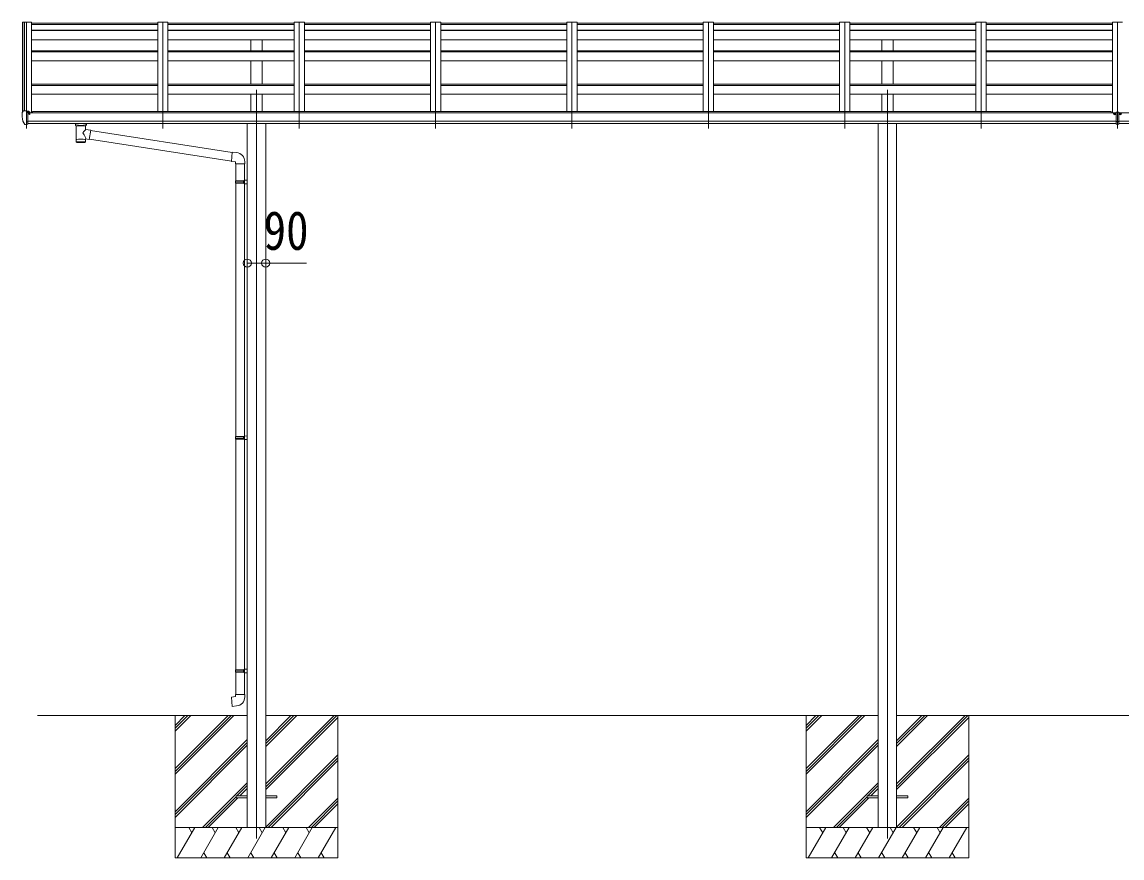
# Model space of a CAD drawing. Units: millimetres at full size, sheet at 1:40; some dimension numbers follow another scale. Extents: x -11181 to 11305, y -7804 to 7716.
# Drawn here: x -752 to 4652, y -4439 to -334 of the extents above; entities that cross this region are included whole.
import ezdxf
from ezdxf.enums import TextEntityAlignment as Align

# ---------------------------------------------------------------- set-up
doc = ezdxf.new("R2010")
doc.units = ezdxf.units.MM
doc.header["$LTSCALE"] = 40
doc.header["$PDMODE"] = 32
doc.header["$PDSIZE"] = 40
for name, color, linetype, lineweight in [('0-0_0', 7, 'Continuous', 9), ('0-1_本体', 4, 'Continuous', 9), ('0-2_部品', 7, 'Continuous', 9), ('0-4_TABLE1', 7, 'Continuous', 9), ('0-8_PARTS2', 2, 'Continuous', 9), ('0-A_寸法', 6, 'Continuous', 9)]:
    doc.layers.add(name, color=color, linetype=linetype, lineweight=lineweight)
doc.styles.add('ＭＳ ゴシック', font='')
doc.styles.get('ＭＳ ゴシック').set_extended_font_data('MS Gothic')

msp = doc.modelspace()

# ---------------------------------------------------------------- linework, layer by layer
at = {"layer": '0-0_0'}
for p, q in [((-676.11, -3739.42), (354.69, -3739.42)), ((-0.11, -3739.42), (-0.11, -4439.42)), ((-0.11, -4000.15), (260.62, -3739.42)), ((-0.11, -4014.29), (274.76, -3739.42)), ((-0.11, -4028.44), (288.9, -3739.42)), ((-0.11, -3816.31), (76.77, -3739.42)), ((-0.11, -3802.16), (62.63, -3739.42)), ((-0.11, -3788.02), (48.48, -3739.42)), ((445.09, -4075.45), (781.12, -3739.42)), ((445.09, -4089.59), (795.26, -3739.42)), ((445.09, -3891.61), (597.27, -3739.42)), ((445.09, -3877.46), (583.13, -3739.42)), ((445.09, -3863.32), (568.98, -3739.42)), ((445.09, -3739.42), (3454.69, -3739.42)), ((445.09, -4103.74), (799.89, -3748.94)), ((799.89, -3739.42), (799.89, -4439.42)), ((3099.89, -3788.02), (3148.48, -3739.42)), ((3099.89, -3802.16), (3162.63, -3739.42)), ((3099.89, -3816.31), (3176.77, -3739.42)), ((3099.89, -4028.44), (3388.9, -3739.42)), ((3099.89, -4014.29), (3374.76, -3739.42)), ((3099.89, -4000.15), (3360.62, -3739.42)), ((3099.89, -3739.42), (3099.89, -4439.42)), ((3545.09, -3863.32), (3668.98, -3739.42)), ((3545.09, -3877.46), (3683.13, -3739.42)), ((3545.09, -3891.61), (3697.27, -3739.42)), ((3545.09, -4089.59), (3895.26, -3739.42)), ((3545.09, -4075.45), (3881.12, -3739.42)), ((3545.09, -3739.42), (5714.69, -3739.42)), ((3545.09, -4103.74), (3899.89, -3748.94)), ((3899.89, -3739.42), (3899.89, -4439.42)), ((-0.11, -4212.28), (354.69, -3857.49)), ((-0.11, -4226.43), (354.69, -3871.63)), ((-0.11, -4240.57), (354.69, -3885.77)), ((3099.89, -4212.28), (3454.69, -3857.49)), ((3099.89, -4226.43), (3454.69, -3871.63)), ((3099.89, -4240.57), (3454.69, -3885.77)), ((445.09, -4287.58), (799.89, -3932.79)), ((3545.09, -4287.58), (3899.89, -3932.79)), ((457.39, -4289.42), (799.89, -3946.93)), ((471.53, -4289.42), (799.89, -3961.07)), ((3557.39, -4289.42), (3899.89, -3946.93)), ((3571.53, -4289.42), (3899.89, -3961.07)), ((134.88, -4289.42), (354.69, -4069.62)), ((303.53, -4134.91), (354.69, -4083.76)), ((317.67, -4134.91), (354.69, -4097.9)), ((3234.88, -4289.42), (3454.69, -4069.62)), ((3403.53, -4134.91), (3454.69, -4083.76)), ((3417.67, -4134.91), (3454.69, -4097.9)), ((149.02, -4289.42), (299.89, -4138.56)), ((163.16, -4289.42), (308.67, -4143.91)), ((655.38, -4289.42), (799.89, -4144.92)), ((669.52, -4289.42), (799.89, -4159.06)), ((3249.02, -4289.42), (3399.89, -4138.56)), ((3263.16, -4289.42), (3408.67, -4143.91)), ((3755.38, -4289.42), (3899.89, -4144.92)), ((3769.52, -4289.42), (3899.89, -4159.06)), ((683.66, -4289.42), (799.89, -4173.2)), ((3783.66, -4289.42), (3899.89, -4173.2)), ((799.89, -4289.42), (-0.11, -4289.42)), ((10.18, -4439.42), (96.78, -4289.42)), ((81.78, -4315.41), (66.78, -4289.42)), ((125.65, -4439.42), (212.25, -4289.42)), ((197.25, -4315.41), (182.25, -4289.42)), ((241.12, -4439.42), (327.72, -4289.42)), ((312.72, -4315.41), (297.72, -4289.42)), ((356.59, -4439.42), (443.19, -4289.42)), ((428.19, -4315.41), (413.19, -4289.42)), ((472.06, -4439.42), (558.66, -4289.42)), ((543.66, -4315.41), (528.66, -4289.42)), ((587.53, -4439.42), (674.13, -4289.42)), ((644.13, -4289.42), (659.13, -4315.41)), ((703, -4439.42), (789.6, -4289.42)), ((3899.89, -4289.42), (3099.89, -4289.42)), ((3110.18, -4439.42), (3196.78, -4289.42)), ((3181.78, -4315.41), (3166.78, -4289.42)), ((3225.65, -4439.42), (3312.25, -4289.42)), ((3297.25, -4315.41), (3282.25, -4289.42)), ((3341.12, -4439.42), (3427.72, -4289.42)), ((3412.72, -4315.41), (3397.72, -4289.42)), ((3456.59, -4439.42), (3543.19, -4289.42)), ((3528.19, -4315.41), (3513.19, -4289.42)), ((3572.06, -4439.42), (3658.66, -4289.42)), ((3643.66, -4315.41), (3628.66, -4289.42)), ((3687.53, -4439.42), (3774.13, -4289.42)), ((3744.13, -4289.42), (3759.13, -4315.41)), ((3803, -4439.42), (3889.6, -4289.42)), ((140.64, -4413.45), (155.64, -4439.42)), ((256.11, -4413.44), (271.11, -4439.42)), ((371.58, -4413.44), (386.58, -4439.42)), ((487.05, -4413.45), (502.05, -4439.42)), ((602.52, -4413.45), (617.52, -4439.42)), ((718, -4413.45), (732.99, -4439.42)), ((3240.64, -4413.45), (3255.64, -4439.42)), ((3356.11, -4413.44), (3371.11, -4439.42)), ((3471.58, -4413.44), (3486.58, -4439.42)), ((3587.05, -4413.45), (3602.05, -4439.42)), ((3702.52, -4413.45), (3717.52, -4439.42)), ((3818, -4413.45), (3832.99, -4439.42)), ((-0.11, -4439.42), (799.89, -4439.42)), ((3099.89, -4439.42), (3899.89, -4439.42))]:
    msp.add_line(p, q, dxfattribs=at)
at = {"layer": '0-1_本体'}
for p, q in [((-750.11, -335.52), (-750.12, -776.58)), ((-749.17, -334.64), (-741.33, -334.23)), ((-741.11, -334.31), (-741.11, -770.03)), ((-741.04, -334.42), (-740.41, -336.04)), ((-85.31, -340.29), (-705.31, -340.29)), ((-705.11, -334.22), (-705.11, -780.21)), ((-705.11, -347.22), (-85.11, -347.22)), ((-705.11, -373.93), (-85.11, -373.93)), ((-705.11, -376.51), (-85.11, -376.51)), ((-85.11, -334.22), (-85.11, -773.51)), ((-35.11, -334.22), (-85.11, -334.22)), ((-35.11, -334.22), (-35.11, -773.51)), ((-35.11, -347.22), (584.89, -347.22)), ((-35.11, -373.93), (584.89, -373.93)), ((-35.11, -376.51), (584.89, -376.51)), ((584.89, -334.22), (584.89, -773.51)), ((634.89, -334.22), (584.89, -334.22)), ((634.89, -334.22), (634.89, -773.51)), ((634.89, -347.22), (1254.89, -347.22)), ((634.89, -373.93), (1254.89, -373.93)), ((634.89, -376.51), (1254.89, -376.51)), ((1254.89, -334.22), (1254.89, -773.51)), ((1304.89, -334.22), (1254.89, -334.22)), ((1304.89, -334.22), (1304.89, -773.51)), ((1304.89, -347.22), (1924.89, -347.22)), ((1304.89, -373.93), (1924.89, -373.93)), ((1304.89, -376.51), (1924.89, -376.51)), ((1924.89, -334.22), (1924.89, -773.51)), ((1974.89, -334.22), (1924.89, -334.22)), ((1974.89, -334.22), (1974.89, -773.51)), ((1974.89, -347.22), (2594.89, -347.22)), ((1974.89, -373.93), (2594.89, -373.93)), ((1974.89, -376.51), (2594.89, -376.51)), ((2594.89, -334.22), (2594.89, -773.51)), ((2644.89, -334.22), (2594.89, -334.22)), ((2644.89, -334.22), (2644.89, -773.51)), ((2644.89, -347.22), (3264.89, -347.22)), ((2644.89, -373.93), (3264.89, -373.93)), ((2644.89, -376.51), (3264.89, -376.51)), ((3264.89, -334.22), (3264.89, -773.51)), ((3314.89, -334.22), (3264.89, -334.22)), ((3314.89, -334.22), (3314.89, -773.51)), ((3314.89, -347.22), (3934.89, -347.22)), ((3314.89, -373.93), (3934.89, -373.93)), ((3314.89, -376.51), (3934.89, -376.51)), ((3934.89, -334.22), (3934.89, -773.51)), ((3984.89, -334.22), (3934.89, -334.22)), ((3984.89, -334.22), (3984.89, -773.51)), ((3984.89, -347.22), (4604.89, -347.22)), ((3984.89, -373.93), (4604.89, -373.93)), ((3984.89, -376.51), (4604.89, -376.51)), ((4604.89, -334.22), (4604.89, -780.21)), ((4640.19, -334.22), (4604.89, -334.22)), ((4619.59, -334.22), (4654.89, -334.22)), ((-705.11, -421.25), (-85.11, -421.25)), ((-35.11, -421.25), (584.89, -421.25)), ((372.39, -474.98), (372.39, -421.25)), ((427.39, -474.98), (427.39, -421.25)), ((634.89, -421.25), (1254.89, -421.25)), ((1304.89, -421.25), (1924.89, -421.25)), ((1974.89, -421.25), (2594.89, -421.25)), ((2644.89, -421.25), (3264.89, -421.25)), ((3314.89, -421.25), (3934.89, -421.25)), ((3472.39, -474.98), (3472.39, -421.25)), ((3527.39, -474.98), (3527.39, -421.25)), ((3984.89, -421.25), (4604.89, -421.25)), ((-705.11, -474.98), (-85.11, -474.98)), ((-705.11, -480.55), (-85.11, -480.55)), ((-35.11, -474.98), (584.89, -474.98)), ((-35.11, -480.55), (584.89, -480.55)), ((634.89, -474.98), (1254.89, -474.98)), ((634.89, -480.55), (1254.89, -480.55)), ((1304.89, -474.98), (1924.89, -474.98)), ((1304.89, -480.55), (1924.89, -480.55)), ((1974.89, -474.98), (2594.89, -474.98)), ((1974.89, -480.55), (2594.89, -480.55)), ((2644.89, -474.98), (3264.89, -474.98)), ((2644.89, -480.55), (3264.89, -480.55)), ((3314.89, -474.98), (3934.89, -474.98)), ((3314.89, -480.55), (3934.89, -480.55)), ((3984.89, -474.98), (4604.89, -474.98)), ((3984.89, -480.55), (4604.89, -480.55)), ((-705.11, -524.54), (-85.11, -524.54)), ((-35.11, -524.54), (584.89, -524.54)), ((372.39, -638.63), (372.39, -524.54)), ((427.39, -638.63), (427.39, -524.54)), ((634.89, -524.54), (1254.89, -524.54)), ((1304.89, -524.54), (1924.89, -524.54)), ((1974.89, -524.54), (2594.89, -524.54)), ((2644.89, -524.54), (3264.89, -524.54)), ((3314.89, -524.54), (3934.89, -524.54)), ((3472.39, -638.63), (3472.39, -524.54)), ((3527.39, -638.63), (3527.39, -524.54)), ((3984.89, -524.54), (4604.89, -524.54)), ((-705.11, -638.63), (-85.11, -638.63)), ((-705.11, -645.43), (-85.11, -645.43)), ((-35.11, -638.63), (584.89, -638.63)), ((-35.11, -645.43), (584.89, -645.43)), ((634.89, -638.63), (1254.89, -638.63)), ((634.89, -645.43), (1254.89, -645.43)), ((1304.89, -638.63), (1924.89, -638.63)), ((1304.89, -645.43), (1924.89, -645.43)), ((1974.89, -638.63), (2594.89, -638.63)), ((1974.89, -645.43), (2594.89, -645.43)), ((2644.89, -638.63), (3264.89, -638.63)), ((2644.89, -645.43), (3264.89, -645.43)), ((3314.89, -638.63), (3934.89, -638.63)), ((3314.89, -645.43), (3934.89, -645.43)), ((3984.89, -638.63), (4604.89, -638.63)), ((3984.89, -645.43), (4604.89, -645.43)), ((-705.11, -688.98), (-85.11, -688.98)), ((-35.11, -688.98), (584.89, -688.98)), ((372.39, -773.51), (372.39, -688.98)), ((427.39, -773.51), (427.39, -688.98)), ((634.89, -688.98), (1254.89, -688.98)), ((1304.89, -688.98), (1924.89, -688.98)), ((1974.89, -688.98), (2594.89, -688.98)), ((2644.89, -688.98), (3264.89, -688.98)), ((3314.89, -688.98), (3934.89, -688.98)), ((3472.39, -773.51), (3472.39, -688.98)), ((3527.39, -773.51), (3527.39, -688.98)), ((3984.89, -688.98), (4604.89, -688.98)), ((4623.39, -780.21), (-723.61, -780.21)), ((-700.11, -780.21), (-700.11, -773.51)), ((4599.89, -773.51), (-700.11, -773.51)), ((4599.89, -780.21), (4599.89, -773.51)), ((4636.39, -780.21), (9983.39, -780.21)), ((-723.61, -821.44), (4623.39, -821.44)), ((4623.39, -833.28), (-723.61, -833.21)), ((354.69, -833.38), (354.69, -4289.45)), ((445.09, -833.38), (445.09, -4289.45)), ((3454.69, -833.38), (3454.69, -4289.45)), ((3545.09, -833.38), (3545.09, -4289.45)), ((9983.39, -821.44), (4636.39, -821.44)), ((4636.39, -833.28), (9983.39, -833.21))]:
    msp.add_line(p, q, dxfattribs=at)
msp.add_lwpolyline([(-740.41, -770.03), (-740.41, -334.22), (-705.11, -334.22)], dxfattribs=at)
msp.add_circle((-716.14, -784.95), 3, dxfattribs=at)
for centre, radius, start, end in [((-749.11, -335.64), 1, 93, 173.32986), ((-741.32, -334.53), 0.301, 21.06327, 92.86679)]:
    msp.add_arc(centre, radius, start, end, dxfattribs=at)
at = {"layer": '0-2_部品'}
for p, q in [((584.69, -340.29), (-35.31, -340.29)), ((1254.69, -340.29), (634.69, -340.29)), ((1924.69, -340.29), (1304.69, -340.29)), ((2594.69, -340.29), (1974.69, -340.29)), ((3264.69, -340.29), (2644.69, -340.29)), ((3934.69, -340.29), (3314.69, -340.29)), ((4604.69, -340.29), (3984.69, -340.29)), ((-752.31, -779.4), (-752.31, -780.02)), ((-745.4, -770.59), (-749.47, -776.4)), ((-730.31, -838.52), (-730.31, -770.02)), ((-728.81, -770.94), (-730.31, -770.94)), ((-723.81, -779.76), (-730.31, -779.36)), ((-728.81, -770.94), (-728.81, -777.11)), ((-719.14, -772.44), (-728.81, -771.72)), ((-728.81, -774.71), (-714.81, -774.77)), ((-719.34, -784.94), (-718.81, -784.94)), ((-718.81, -784.94), (-718.51, -784.94)), ((-718.31, -774.75), (-718.31, -772.85)), ((-713.81, -775.87), (-713.81, -780.2)), ((-737.94, -836.71), (-747.68, -821.33)), ((-731.81, -838.43), (-735.52, -838.21)), ((-731.81, -838.43), (-730.31, -838.52)), ((-730.31, -836.33), (-729.81, -836.33)), ((-729.81, -836.33), (-729.31, -835.33)), ((-723.81, -835.33), (-729.31, -835.33)), ((-489.82, -839.53), (-489.82, -833.41)), ((-485.72, -844.03), (-485.73, -924.32)), ((-439.92, -861.6), (-439.92, -844.02)), ((-414.69, -865.51), (-439.92, -861.6)), ((-435.82, -839.53), (-435.82, -833.41)), ((-439.9, -924.32), (-439.92, -907.69)), ((-439.92, -907.94), (-421.71, -910.77)), ((-414.69, -865.51), (-421.71, -910.77)), ((276.75, -1017.34), (-421.44, -909.03)), ((280.42, -975.41), (-415.01, -867.52)), ((301.41, -975.47), (280.57, -973.65)), ((342.49, -1031.22), (342.49, -1020.3)), ((296.49, -1031.22), (342.49, -1031.22)), ((298.49, -1031.22), (298.49, -1113.87)), ((340.49, -1031.22), (340.49, -1111.32)), ((296.49, -1115.87), (297.49, -1113.87)), ((296.49, -1115.87), (340.49, -1115.87)), ((296.49, -1115.87), (296.49, -1123.87)), ((296.49, -1123.87), (340.49, -1123.87)), ((296.49, -1123.87), (297.49, -1125.87)), ((297.49, -1113.87), (340.49, -1113.87)), ((297.49, -1125.87), (340.49, -1125.87)), ((298.49, -1125.87), (298.49, -2370.06)), ((336.01, -1115.87), (335.58, -1113.87)), ((338.49, -1111.37), (354.49, -1110.9)), ((338.49, -1113.37), (338.49, -1111.37)), ((338.49, -1113.37), (340.49, -1113.37)), ((338.49, -1128.37), (338.49, -1126.37)), ((338.49, -1128.37), (354.49, -1128.85)), ((340.49, -1128.43), (340.49, -2367.5)), ((354.49, -1110.9), (354.49, -1128.85)), ((296.49, -2372.06), (297.49, -2370.06)), ((296.49, -2372.06), (340.49, -2372.06)), ((296.49, -2372.06), (296.49, -2380.06)), ((297.49, -2370.06), (340.49, -2370.06)), ((336.01, -2372.06), (335.58, -2370.06)), ((338.49, -2367.56), (354.49, -2367.09)), ((338.49, -2369.56), (338.49, -2367.56)), ((338.49, -2369.56), (340.49, -2369.56)), ((354.49, -2367.09), (354.49, -2385.03)), ((296.49, -2380.06), (340.49, -2380.06)), ((296.49, -2380.06), (297.49, -2382.06)), ((297.49, -2382.06), (340.49, -2382.06)), ((298.49, -2382.06), (298.49, -3515.22)), ((338.49, -2384.56), (338.49, -2382.56)), ((338.49, -2384.56), (354.49, -2385.03)), ((340.49, -2384.62), (340.49, -3512.66)), ((338.49, -3512.72), (354.49, -3512.25)), ((338.49, -3514.72), (338.49, -3512.72)), ((354.49, -3512.25), (354.49, -3530.19)), ((296.49, -3517.22), (297.49, -3515.22)), ((296.49, -3517.22), (340.49, -3517.22)), ((296.49, -3517.22), (296.49, -3525.22)), ((296.49, -3525.22), (340.49, -3525.22)), ((296.49, -3525.22), (297.49, -3527.22)), ((297.49, -3515.22), (340.49, -3515.22)), ((297.49, -3527.22), (340.49, -3527.22)), ((298.49, -3527.22), (298.49, -3637.22)), ((336.01, -3517.22), (335.58, -3515.22)), ((338.49, -3514.72), (340.49, -3514.72)), ((338.49, -3529.72), (338.49, -3527.72)), ((338.49, -3529.72), (354.49, -3530.19)), ((340.49, -3529.78), (340.49, -3637.22)), ((296.49, -3637.22), (342.49, -3637.22)), ((296.49, -3647.22), (296.49, -3637.22)), ((342.49, -3637.22), (342.49, -3648.14))]:
    msp.add_line(p, q, dxfattribs=at)
at = {"layer": '0-2_部品', "color": 4}
for p, q in [((299.69, -4134.91), (299.69, -4143.91)), ((299.69, -4134.91), (354.69, -4134.91)), ((299.69, -4143.91), (354.69, -4143.91)), ((444.69, -4134.91), (499.69, -4134.91)), ((444.69, -4143.91), (499.69, -4143.91)), ((499.69, -4134.91), (499.69, -4143.91)), ((3399.69, -4134.91), (3399.69, -4143.91)), ((3399.69, -4134.91), (3454.69, -4134.91)), ((3399.69, -4143.91), (3454.69, -4143.91)), ((3544.69, -4134.91), (3599.69, -4134.91)), ((3544.69, -4143.91), (3599.69, -4143.91)), ((3599.69, -4134.91), (3599.69, -4143.91))]:
    msp.add_line(p, q, dxfattribs=at)
at = {"layer": '0-2_部品'}
for points in [[(-730.31, -770.02), (-742.31, -770.02), (-744.65, -770.17)], [(-723.81, -835.33), (-723.81, -777.11), (-728.81, -777.11)], [(-719.14, -772.44), (-718.97, -772.46), (-718.81, -772.49), (-718.67, -772.53), (-718.55, -772.58), (-718.45, -772.64), (-718.37, -772.71), (-718.33, -772.78), (-718.31, -772.85)], [(-718.51, -783.75), (-718.51, -784.94), (-713.81, -784.94)], [(-713.81, -783.32), (-713.81, -784.94), (-713.34, -784.94)], [(-730.31, -824.63), (-727.15, -824.23), (-723.81, -823.8)], [(-489.78, -839.59), (-489.8, -839.23), (-489.55, -838.27), (-489.03, -837.39), (-488.23, -836.55), (-487.12, -835.75), (-485.72, -835.03)], [(-489.78, -839.47), (-489.8, -839.83), (-489.55, -840.79), (-489.03, -841.67), (-488.23, -842.51), (-487.12, -843.31), (-485.72, -844.03)], [(-439.92, -835.04), (-439.68, -835.13), (-438.33, -835.87), (-437.21, -836.72), (-436.46, -837.58), (-436, -838.48), (-435.83, -839.37)], [(-439.92, -844.02), (-439.68, -843.92), (-438.33, -843.19), (-437.21, -842.34), (-436.46, -841.48), (-436, -840.58), (-435.83, -839.69)], [(280.57, -973.65), (276.56, -1019.47), (296.49, -1021.22), (296.49, -1031.22)], [(336.01, -1115.87), (336.01, -1123.87), (335.58, -1125.87)], [(338.49, -1126.37), (340.49, -1126.37), (340.49, -1113.37)], [(336.01, -2372.06), (336.01, -2380.06), (335.58, -2382.06)], [(338.49, -2382.56), (340.49, -2382.56), (340.49, -2369.56)], [(336.01, -3517.22), (336.01, -3525.22), (335.58, -3527.22)], [(338.49, -3527.72), (340.49, -3527.72), (340.49, -3514.72)], [(301.41, -3692.97), (280.57, -3694.79), (276.56, -3648.97), (296.49, -3647.22)]]:
    msp.add_lwpolyline(points, dxfattribs=at)
for centre, radius, start, end in [((-749.31, -779.4), 3, 93, 180), ((-559.82, -780.02), 192.49, 180.0008, 192.1233), ((-744.58, -771.16), 1, 93.5, 145), ((-716.31, -784.94), 2.5, 151.64236, 180), ((-716.31, -784.94), 2.5, 0, 151.64236), ((-745.08, -819.83), 3, 191.83348, 210), ((-735.34, -835.21), 3, 210, 266.5), ((-472.75, -884.75), 51.38, 92.46126, 104.61963), ((-452.86, -884.75), 51.38, 75.38037, 87.53874), ((297.49, -1020.3), 45, 0, 85), ((297.49, -3648.14), 45, 275, 0)]:
    msp.add_arc(centre, radius, start, end, dxfattribs=at)
for centre, major_axis, ratio, start_param, end_param in [((-714.81, -775.87), (-0.02, 1.1), 0.906239, 4.6917496, 6.2625459), ((-462.82, -845.22), (-22.91, -0.42), 0.072511, 4.711586, 6.2823824), ((-462.79, -843.59), (-22.91, -0.42), 0.072511, 4.711586, 6.2823824), ((-462.84, -843.6), (22.92, -0.42), 0.07247, 0.0008089, 1.5716053), ((-462.84, -845.22), (22.92, -0.42), 0.07247, 0.0008089, 1.5716053), ((-460.26, -883.8), (20.32, 22.25), 0.045535, 4.9756507, 6.2441899), ((-451.82, -839.53), (16, 0), 0.361356, 0, 0.0194874), ((-451.82, -839.53), (16, 0), 0.361356, 6.2636979, 6.2831853), ((-462.82, -911.88), (22.91, 0), 0.122865, 6.2831853, 9.424778), ((-462.82, -881.15), (-22.81, 26.62), 0.234429, 3.1563334, 4.5976381), ((-462.82, -924.32), (22.92, 0), 0.101955, 6.2829723, 9.4248207), ((-462.82, -924.32), (22.92, 0), 0.101955, 3.1415499, 6.2833984)]:
    msp.add_ellipse(centre, major_axis=major_axis, ratio=ratio, start_param=start_param, end_param=end_param, dxfattribs=at)
at = {"layer": '0-4_TABLE1', "color": 4}
for p, q in [((4615.41, -785.43), (4615.41, -787.08)), ((4615.41, -786.33), (4616.41, -786.33)), ((4616.41, -787.08), (4616.41, -785.43)), ((4617.41, -786.18), (4618.41, -786.18)), ((4623.39, -777.75), (4623.39, -836.61)), ((4642.36, -786.18), (4641.36, -786.18)), ((4643.36, -785.43), (4643.36, -787.08)), ((4643.36, -786.33), (4644.36, -786.33)), ((4644.36, -787.08), (4644.36, -785.43)), ((4623.39, -823.45), (4636.39, -823.45))]:
    msp.add_line(p, q, dxfattribs=at)
for points in [[(4614.41, -785.28), (4613.41, -785.28), (4613.41, -786.18), (4614.41, -786.18)], [(4616.41, -784.38), (4616.41, -783.48), (4615.41, -783.48), (4615.41, -784.38)], [(4615.41, -787.08), (4615.41, -787.98), (4616.41, -787.98), (4616.41, -787.08)], [(4618.41, -786.18), (4618.41, -785.28), (4617.41, -785.28)], [(4623.39, -777.75), (4636.39, -777.75), (4636.39, -836.61), (4623.39, -836.61)], [(4641.36, -786.18), (4641.36, -785.28), (4642.36, -785.28)], [(4643.36, -784.38), (4643.36, -783.48), (4644.36, -783.48), (4644.36, -784.38)], [(4644.36, -787.08), (4644.36, -787.98), (4643.36, -787.98), (4643.36, -787.08)], [(4645.36, -785.28), (4646.36, -785.28), (4646.36, -786.18), (4645.36, -786.18)]]:
    msp.add_lwpolyline(points, dxfattribs=at)
for centre, major_axis in [((4615.91, -785.43), (5.9, 0)), ((4643.86, -785.43), (-5.9, 0))]:
    msp.add_ellipse(centre, major_axis=major_axis, ratio=0.9, dxfattribs=at)
for centre, major_axis, start_param, end_param in [((4615.91, -785.73), (5.9, 0), 6.2831853, 9.424778), ((4614.41, -784.38), (-1, 0), 1.5707963, 3.1415927), ((4614.41, -787.08), (1, 0), 6.2831853, 7.8539816), ((4614.41, -785.43), (1, 0), 6.2831853, 6.9023328), ((4617.41, -784.38), (1, 0), 3.1415927, 4.712389), ((4617.41, -785.43), (-1, 0), 5.6640378, 6.2831853), ((4617.41, -787.08), (-1, 0), 4.712389, 6.2831853), ((4643.86, -785.73), (-5.9, 0), 3.1415927, 6.2831853), ((4642.36, -784.38), (-1, 0), 1.5707963, 3.1415927), ((4642.36, -787.08), (1, 0), 6.2831853, 7.8539816), ((4642.36, -785.43), (1, 0), 6.2831853, 6.9023328), ((4645.36, -784.38), (1, 0), 3.1415927, 4.712389), ((4645.36, -785.43), (-1, 0), 5.6640378, 6.2831853), ((4645.36, -787.08), (-1, 0), 4.712389, 6.2831853)]:
    msp.add_ellipse(centre, major_axis=major_axis, ratio=0.9, start_param=start_param, end_param=end_param, dxfattribs=at)
at = {"layer": '0-8_PARTS2'}
for p, q in [((-730.11, -337.35), (-730.11, -856.63)), ((-60.11, -337.35), (-60.11, -856.63)), ((609.89, -337.35), (609.89, -856.63)), ((1279.89, -337.35), (1279.89, -856.63)), ((1949.89, -337.35), (1949.89, -856.63)), ((2619.89, -337.35), (2619.89, -856.63)), ((3289.89, -337.35), (3289.89, -856.63)), ((3959.89, -337.35), (3959.89, -856.63)), ((4629.89, -337.35), (4629.89, -856.63)), ((399.89, -667.83), (399.89, -4343.06)), ((3499.89, -667.83), (3499.89, -4343.06))]:
    msp.add_line(p, q, dxfattribs=at)
at = {"layer": '0-A_寸法'}
for p, q in [((354.69, -1518.17), (445.09, -1518.17)), ((445.09, -1518.17), (645.09, -1518.17))]:
    msp.add_line(p, q, dxfattribs=at)
for p in [(354.69, -1518.17), (445.09, -1518.17)]:
    msp.add_point(p, dxfattribs=at)

# ---------------------------------------------------------------- texts
at = {"layer": '0-A_寸法', "color": 7, "style": 'ＭＳ ゴシック', "width": 0.85}
msp.add_text('90', height=190.6, dxfattribs=at).set_placement((435.09, -1510.17), align=Align.BOTTOM_LEFT)

doc.saveas('drawing.dxf')
